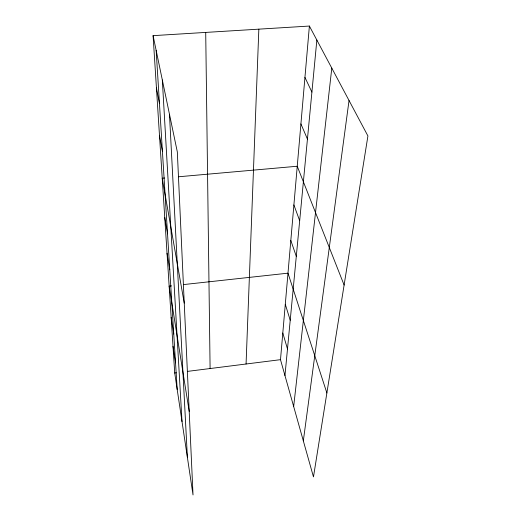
<?xml version="1.0" encoding="UTF-8"?>
<svg xmlns="http://www.w3.org/2000/svg" width="521" height="521" viewBox="0 0 521 521"><rect width="100%" height="100%" fill="white"/><g stroke="black" fill="none" stroke-linecap="round" stroke-linejoin="round"><path stroke-width="0.78" d="M246.062 364.01L258.846 29.156M309.389 26.05L367.917 135.961L313.473 476.917L280.493 359.672L309.389 26.05L153.083 35.649L174.717 372.997L193.03 494.95L177.329 151.95L153.083 35.649M284.961 375.556L316.853 40.065M293.668 406.497L331.792 68.127M303.333 440.857L349.037 100.507M174.717 372.997L176.326 372.795M187.586 371.375L280.493 359.672M171.539 285.899L169.149 286.159L189.208 411.388M183.483 284.59L287.989 273.167L326.875 392.99M164.656 178L162.226 178.215L184.245 303.092M178.416 176.782L297.244 166.245L344.107 285.052M304.941 77.395L311.903 92.093M300.917 123.907L307.436 139.107M293.896 204.948L299.679 220.728M290.822 240.461L296.293 256.384M285.293 304.264L290.217 320.259M282.805 333.01L287.488 348.972M156.443 87.997L159.452 103.438M159.472 135.284L162.415 151.22M164.74 217.368L167.541 233.857M167.039 253.213L169.768 269.819M171.155 317.419L173.754 334.065M173.005 346.283L175.544 362.857M156.157 50.394L177.192 389.48M162.324 79.98L182.018 421.619M169.475 114.262L187.391 457.373M205.71 32.419L210.1 368.542"/></g></svg>
